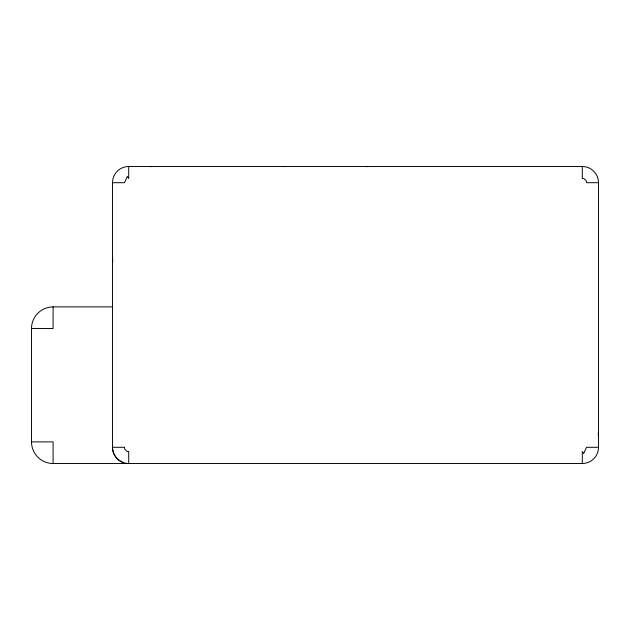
<?xml version="1.0" encoding="UTF-8"?>
<svg xmlns="http://www.w3.org/2000/svg" width="630" height="630" viewBox="0 0 630 630"><rect width="100%" height="100%" fill="white"/><g stroke="black" fill="none" stroke-linecap="round" stroke-linejoin="round"><path stroke-width="0.94" d="M283.72 166.659L285.303 166.501M123.275 462.562C116.96 460.341 112.494 453.986 112.502 447.3L112.502 182.7A16.199 16.199 0 0 1 128.701 166.501L582.301 166.501A16.199 16.199 0 0 1 598.5 182.7L598.5 447.3A16.199 16.199 0 0 1 582.301 463.499L53.101 463.499A21.601 21.601 0 0 1 31.5 441.898L31.5 328.498A21.601 21.601 0 0 1 53.101 306.897L112.502 306.897M112.502 182.7L124.504 182.7L127.331 176.408L128.701 178.511L128.701 166.501M598.5 182.7L586.491 182.7L586.317 180.904L584.097 178.684L582.301 178.511L582.301 166.501M31.5 328.498L53.101 328.498L53.101 306.897M31.5 441.898L53.101 441.898L53.101 463.499M598.5 447.3L586.491 447.3L583.671 453.592L582.301 451.49L582.301 463.499M366.298 166.501L367.881 166.659M150.302 166.501L151.877 166.659M598.185 433.338L598.5 436.503M112.502 258.3L112.809 261.458M124.504 447.3L112.502 447.3A16.199 16.199 0 0 0 128.701 463.499L128.701 451.49L126.906 451.316L124.677 449.095L124.504 447.3"/></g></svg>
